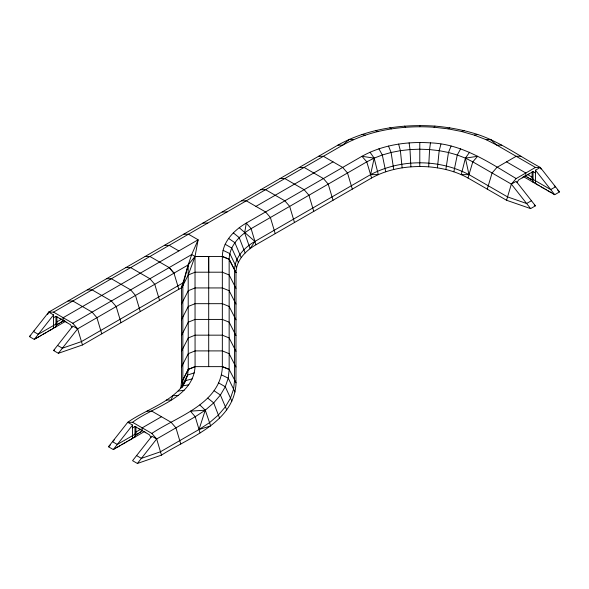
<?xml version="1.0" encoding="UTF-8"?>
<svg xmlns="http://www.w3.org/2000/svg" width="589" height="589" viewBox="0 0 589 589"><rect width="100%" height="100%" fill="white"/><g stroke="black" fill="none" stroke-linecap="round" stroke-linejoin="round"><path stroke-width="0.88" d="M46.31 332.446L45.11 333.131M125.324 442.604L124.132 443.296M506.54 200.26L511.355 184.121L516.178 181.338L535.453 205.826L530.637 208.602L506.54 200.26L467.983 177.996C455.952 171.296 442.332 167.968 428.682 166.827L429.572 149.562L430.463 142.869C462.52 143.974 489.621 162.785 516.178 178.555L535.453 167.423L540.275 167.423L559.55 191.911L554.728 194.694L523.15 176.464M437.421 167.828L439.188 150.666L440.955 144.077M137.384 463.469L161.482 455.12L156.667 438.982L151.844 436.199L132.569 460.686L137.384 463.469L156.667 438.982L195.217 416.725L205.267 410.172L213.697 402.891L220.404 395.035L225.278 386.745L228.237 378.16L229.224 369.421L222.399 366.638L195.077 366.638L188.244 369.421L187.604 375.075L185.69 380.627L182.075 387.385M144.872 431.325L113.287 449.554L108.472 446.771L127.747 422.291L132.569 422.291C153 406.557 193.015 398.517 195.077 366.638L195.018 256.465L198.125 239.782L188.487 234.216L183.672 234.216M161.482 455.12C189.209 437.303 234.562 422.637 236.056 382.776L229.15 369.421L222.34 366.638L222.34 256.465C222.605 241.608 234.179 230.071 246.29 223.076L361.955 156.299C382.688 144.791 407.036 141.331 430.463 142.869M132.569 422.291L151.844 433.416C177.156 416.342 220.779 403.892 222.399 366.638M428.682 166.827C409.156 165.538 388.887 168.447 371.593 177.996L255.935 244.774C245.871 250.642 236.211 260.228 235.998 272.604L235.968 382.776M234.636 379.993L233.597 389.138L230.498 398.127L225.396 406.808L218.379 415.024L209.559 422.644L199.03 429.499L160.48 451.763L141.404 458.367L136.582 455.584M445.858 169.485L448.472 152.485L451.086 146.057M453.854 171.76L457.27 154.988L460.679 148.789M57.56 345.426L62.382 348.202L81.459 341.598L182.781 283.037L181.441 288.338L181.441 382.776L188.259 369.421L188.185 264.932L191.712 254.551L198.125 239.782L63.185 317.692L63.185 320.475M181.353 387.812L182.244 385.235L182.84 379.993L182.862 285.555L188.185 264.932L195.018 256.465L208.683 256.443L208.705 272.199M530.637 208.602L511.355 184.121L472.805 161.857L465.42 158.132L457.27 154.988L448.472 152.485L439.188 150.666L429.572 149.562L419.788 149.194L410.003 149.562L400.387 150.666L391.103 152.485L382.313 154.988L374.155 158.132L366.778 161.857L251.113 228.635C240.025 235.07 229.408 245.635 229.165 259.248L235.968 272.604L229.165 259.248L222.34 256.465L195.018 256.465L188.259 274.982L181.441 288.338L188.185 264.932L173.976 273.141L178.85 289.309M467.983 177.996L472.805 161.857L477.62 156.299L465.42 158.132L461.261 174.616L468.984 174.638L507.541 196.895L526.618 203.507L531.44 200.724M487.258 189.128L492.08 172.989L496.895 167.423L516.178 156.299L520.993 156.299M56.919 324.37L56.441 325.761M56.919 316.617L56.919 324.649L55.955 326.873L55.955 316.3L70.415 324.649L72.02 327.432M135.941 434.535L135.455 435.926M135.941 426.782L135.941 434.807L134.977 437.038L134.977 426.465L149.437 434.807L151.042 437.59M47.584 314.636L48.725 312.126L337.858 145.166C367.197 128.77 401.735 123.948 434.925 126.105C449.459 127.342 463.86 130.029 477.76 134.498C500.245 142.03 519.55 156.284 540.275 167.423L541.033 169.102M181.441 304.079L188.259 290.723L195.077 287.94L222.34 287.94L229.15 290.723L235.968 304.079M181.441 319.82L188.259 306.464L195.077 303.681L222.34 303.681L229.15 306.464L235.968 319.82M181.441 335.561L188.259 322.205L195.077 319.422L222.34 319.422L229.15 322.205L235.968 335.561M181.441 351.302L188.259 337.946L195.077 335.163L222.34 335.163L229.15 337.946L235.968 351.302M181.441 367.043L188.259 353.68L195.077 350.904L222.34 350.904L229.15 353.68L235.968 367.043M188.244 369.421L181.412 382.776L180.83 387.915L187.604 375.075L194.377 372.808M181.707 387.547L185.69 380.627L192.286 378.86M516.98 182.73L518.585 179.947L533.045 171.598L535.453 172.989M469.58 152.22L465.42 158.132L468.984 174.638C438.908 158.861 400.675 158.861 370.591 174.638L254.927 241.416C244.649 247.395 234.797 257.187 234.577 269.821L234.547 379.993M65.85 321.16L34.272 339.397L29.45 336.613L48.725 312.126L53.547 312.126L72.822 323.258L77.645 328.824L82.46 344.963L58.363 353.304L53.547 350.521L72.822 326.041L77.645 328.824L174.027 273.171L169.212 267.605L149.93 256.48L145.115 256.48M34.272 339.397L53.547 314.909L48.725 312.126M58.363 353.304L77.645 328.824M113.287 449.554L132.569 425.074L127.747 422.291C145.557 409.811 168.572 403.443 182.538 385.986L188.848 384.713M53.547 312.126L342.68 145.166C370.297 129.742 402.795 125.199 434.034 127.231L434.925 126.105M511.355 184.121L516.178 178.555M34.736 330.289L33.463 331.511L38.285 334.294L55.955 324.09L56.919 321.866L62.11 318.87M29.45 336.613L30.768 335.347M114.391 439.836L112.484 441.676L117.307 444.459L134.977 434.255L135.941 432.024L141.132 429.035M108.472 446.771L110.445 444.879M347.893 140.594L349.211 139.365L353.371 139.711M349.211 139.365L342.68 145.166L337.858 145.166M434.034 127.231L448.03 128.836L449.797 127.813M53.547 317.692L55.955 316.3M255.935 206.378L333.043 161.857M64.149 320.195L62.942 321.167M56.919 324.649L64.142 320.475M53.547 327.985L52.34 328.964M55.955 326.593L54.755 327.572M72.822 323.258L169.212 267.605M53.547 350.521L54.755 349.829M82.46 344.963L181.36 287.8M535.453 183.562L535.453 170.206L540.275 167.423M132.569 427.857L134.977 426.465M161.482 416.725L142.207 427.857L142.207 430.64M135.941 434.807L141.964 431.052M132.569 438.15L131.362 439.122M134.977 436.758L133.769 437.73M188.259 274.982L195.077 272.199L222.34 272.199L229.15 274.982L235.968 288.338M188.259 369.421L195.077 366.638M448.03 128.836L461.54 131.487L464.154 130.625M461.54 131.487L474.344 135.131L477.76 134.498M178.202 391.059L184.121 390.249M474.344 135.131L486.212 139.711L490.365 139.365L496.895 145.166L535.453 167.423M178.172 395.388L172.754 395.771L171.119 400.027L166.304 400.027M501.718 145.166L496.895 145.166L486.212 139.711M318.583 156.299L323.405 156.299L342.68 167.423L347.503 172.989L352.318 189.128M299.308 167.423L304.123 167.423L323.405 178.555L328.22 184.121L333.043 200.26M280.025 178.555L284.848 178.555L304.123 189.687L308.945 195.246L313.76 211.385M260.75 189.687L265.573 189.687L284.848 200.812L289.67 206.378L294.485 222.517M241.475 200.812L246.32 200.827L265.573 211.944L270.388 217.51L275.21 233.649M222.222 211.959L227.045 211.959M202.947 223.091L207.762 223.091M164.39 245.348L169.212 245.348L178.85 250.914M125.84 267.605L130.655 267.605L149.93 278.737L154.752 284.303L159.575 300.442M106.557 278.737L111.38 278.737L130.655 289.869L135.477 295.435L140.292 311.574M87.282 289.869L92.105 289.869L111.38 300.994L116.195 306.56L121.017 322.698M68.007 300.994L72.822 300.994L92.105 312.126L96.92 317.692L101.742 333.83M147.022 411.159L151.844 411.159L171.119 422.291L175.942 427.857L180.757 443.996M361.823 134.498L365.239 135.131M375.421 130.625L378.035 131.487M222.34 256.465L229.15 259.248L229.15 369.421M223.04 250.296L229.813 253.594L236.579 267.465M221.464 374.862L228.237 378.16L235.004 392.031M506.54 161.857L525.815 172.989L525.815 175.772M527.634 174.594L532.081 177.164L533.045 179.387L550.715 189.592L555.537 186.809L554.264 185.587M524.858 175.772L532.081 179.947L532.081 171.914M533.045 181.891L534.245 182.87M535.453 183.282L536.66 184.261M534.245 205.127L535.453 205.826M225.123 244.244L231.72 248.043L238.317 262.422M195.018 256.465L191.712 254.551L169.153 267.575L173.976 273.141M218.681 382.946L225.278 386.745L231.875 401.124M389.785 127.813L391.552 128.836M228.561 238.39L234.871 242.683L241.181 257.548M214.094 390.75L220.404 395.035L226.713 409.9M233.296 232.854L239.208 237.61L245.127 252.931M207.777 398.135L213.697 402.891L219.609 418.219M490.365 139.365L491.69 140.594M239.237 227.715L254.927 241.416L250.075 248.654L244.656 232.898L246.29 223.076L251.113 228.635L255.935 244.774M199.848 404.989L205.267 410.172L210.685 425.928L199.03 429.499L205.267 410.172L190.402 411.159L195.217 416.725L200.039 432.863M557.577 190.011L559.55 191.911M151.844 433.416L156.667 438.982M404.658 126.105L405.549 127.231M535.453 170.206L554.728 194.694M370.002 152.22L374.155 158.132L378.315 174.616L370.591 174.638L374.155 158.132L361.955 156.299L366.778 161.857L371.593 177.996M378.896 148.789L382.313 154.988L385.729 171.76M532.081 179.667L533.045 182.17L533.045 171.598M388.49 146.057L391.103 152.485L393.717 169.485M398.62 144.077L400.387 150.666L402.154 167.828M409.112 142.869L410.003 149.562L410.894 166.827M542.69 187.744L543.89 188.436M182.781 283.037L182.862 285.555M553.527 193.995L552.32 193.302M551.113 192.603L549.912 191.911M548.705 191.211L547.505 190.519M546.298 189.827L545.09 189.128M541.475 187.044L540.275 186.345M539.068 185.653L537.86 184.953M530.873 179.247L529.673 178.555M529.43 173.689L528.944 173.961M528.466 177.856L527.258 177.164M522.679 177.583L522.2 177.856M419.788 125.531L419.788 126.694M419.788 142.464L419.788 166.488M208.705 256.465L208.705 366.638M145.822 432.724L145.336 432.444M140.756 432.031L139.556 432.724M139.07 428.829L138.592 428.549M138.349 433.416L137.141 434.115M132.569 425.074L132.569 438.43M130.154 439.821L128.954 440.513M127.747 441.213L126.539 441.905M122.924 443.996L121.724 444.688M120.517 445.387L119.317 446.079M118.109 446.771L116.902 447.471M115.702 448.163L114.494 448.862M66.8 322.558L66.321 322.286M61.742 321.866L60.534 322.558M60.056 318.664L59.57 318.384M59.327 323.258L58.127 323.95M53.547 314.909L53.547 328.264M51.14 329.656L49.932 330.355M48.725 331.047L47.525 331.74M43.91 333.83L42.703 334.523M41.495 335.222L40.295 335.914M39.088 336.613L37.887 337.306M36.68 338.005L35.473 338.697"/></g></svg>
